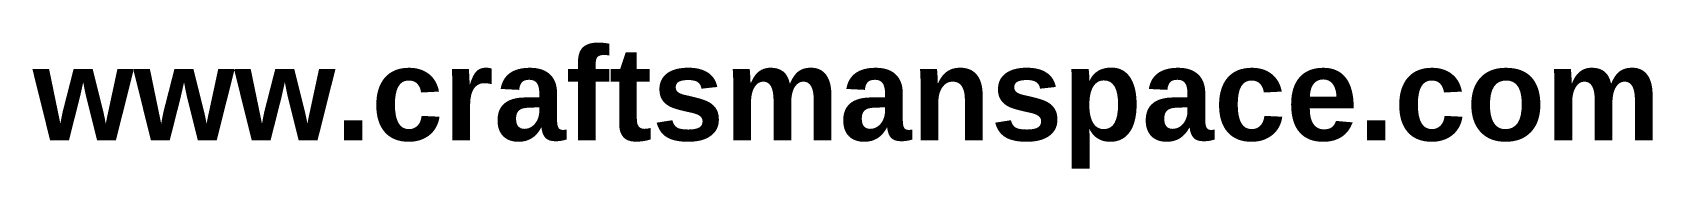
# Model space of a CAD drawing. Header units: millimetres. Extents: x -5.8 to 11.7, y -33.3 to -31.9.
import ezdxf

# ---------------------------------------------------------------- set-up
doc = ezdxf.new("R2010")
doc.units = ezdxf.units.MM
doc.header["$MEASUREMENT"] = 0

msp = doc.modelspace()

# ---------------------------------------------------------------- texts
at = {"insert": (-5.772, -31.964), "char_height": 1, "width": 31.63758, "attachment_point": 1}
msp.add_mtext('{\\fArial|b1|i0|c0|p34;www.craftsmanspace.com}', dxfattribs=at)

doc.saveas('drawing.dxf')
